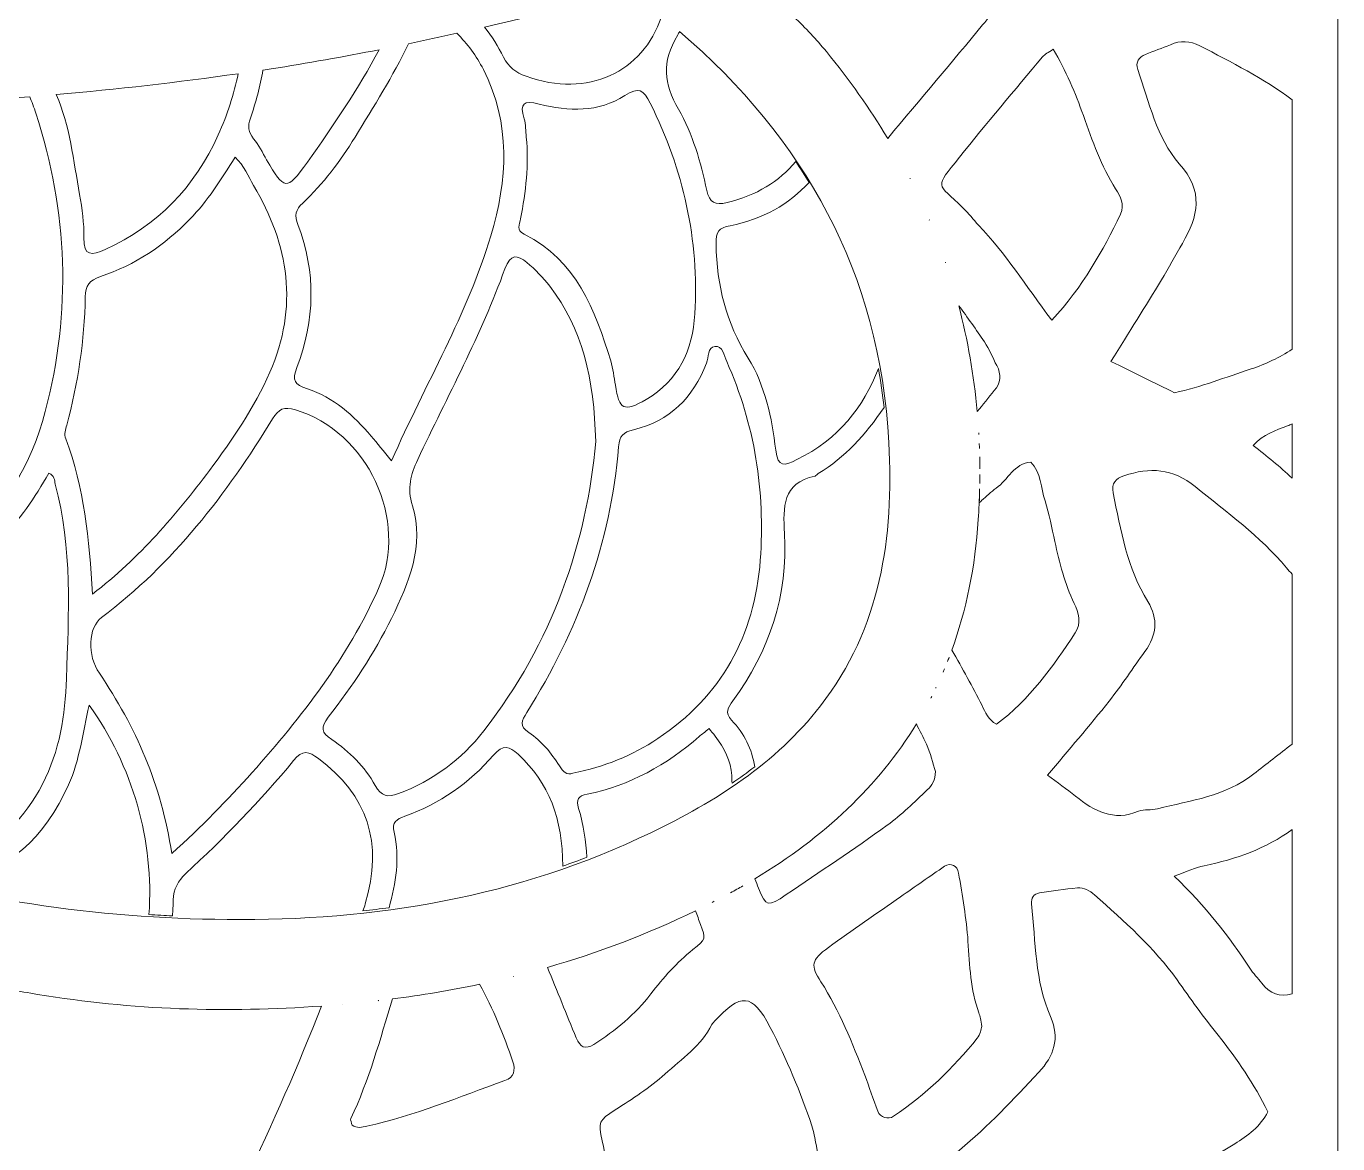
# Model space of a CAD drawing. Extents: x 140 to 2861, y -2860 to -140.
# Drawn here: x 2329 to 2861, y -1924 to -1471 of the extents above; entities that cross this region are included whole.
import ezdxf

# ---------------------------------------------------------------- set-up
doc = ezdxf.new("R2010")
doc.units = 0
doc.header["$MEASUREMENT"] = 0
doc.layers.add('Layer 1', color=7, linetype='Continuous')

# ---------------------------------------------------------------- blocks, each defined once
blk = doc.blocks.new('block 2')
at = {"layer": 'Layer 1', "lineweight": 0}
blk.add_lwpolyline([(2860.58, -1939.91), (2860.58, -1903.8), (2860.58, -1884.19), (2860.58, -1853.67), (2860.58, -1790.54), (2860.58, -1746.74), (2860.58, -1711.45), (2860.58, -1672.7), (2860.58, -1622.44), (2860.58, -1585.71), (2860.58, -1515.99), (2860.58, -1480.9), (2860.58, -1443.73), (2860.58, -1403.19), (2860.58, -1339.92), (2860.58, -1308.36), (2860.58, -1237.73), (2860.58, -1042.33), (2860.58, -1002.55), (2860.58, -927.23)], dxfattribs=at)
for points, knots in [([(2064.79, -1717.44), (2003.62, -1680.94), (1945.87, -1639.22), (1886.43, -1600.1), (1826.38, -1560.57), (1764.06, -1524.87), (1699.32, -1493.6), (1696.75, -1492.37), (1694.82, -1491.14), (1693.56, -1489.87), (1694.79, -1490.83), (1696.4, -1491.79), (1698.44, -1492.75), (1698.74, -1492.91), (1699.01, -1493.06), (1699.32, -1493.18), (1699.28, -1485.57), (1698.97, -1479.77), (1698.24, -1474.77), (1710.96, -1458.86), (1722.33, -1442.04), (1731.67, -1423.82), (1742.31, -1403.08), (1742.47, -1403.23), (1764.94, -1410.15), (1766.48, -1410.61), (1767.98, -1411.11), (1769.52, -1411.57), (1769.21, -1412.49), (1768.9, -1413.41), (1768.59, -1414.33), (1758.68, -1441.19), (1740.97, -1463.05), (1722.33, -1484.22), (1718.18, -1488.91), (1714.11, -1493.71), (1709.35, -1498.13), (1712.42, -1499.67), (1715.53, -1501.17), (1718.61, -1502.7), (1743.08, -1475.66), (1767.02, -1448.84), (1778.66, -1414.37), (1795.99, -1419.75), (1813.32, -1425.17), (1830.68, -1430.55), (1829.88, -1441.46), (1825.5, -1451.26), (1820.19, -1460.63), (1806.17, -1485.38), (1790.15, -1508.77), (1772.4, -1530.98), (1775.28, -1532.56), (1778.12, -1534.17), (1781, -1535.79), (1798.37, -1513.85), (1814.05, -1490.68), (1827.84, -1466.13), (1831.45, -1459.71), (1835.83, -1458.44), (1842.13, -1459.98), (1860.23, -1464.32), (1873.06, -1475.92), (1883.48, -1490.56), (1888.39, -1497.4), (1891.54, -1505.16), (1891.54, -1513.92), (1890.51, -1532.1), (1880.4, -1544.74), (1866.61, -1555.23), (1858.5, -1561.37), (1849.4, -1565.75), (1840.56, -1570.63), (1843.71, -1572.56), (1846.82, -1574.55), (1849.97, -1576.51), (1860.04, -1570.52), (1869.76, -1563.99), (1878.71, -1556.23), (1880.29, -1554.88), (1882.09, -1554.38), (1884.13, -1554.54), (1901.99, -1554.19), (1922.13, -1582.78), (1917.06, -1601.03), (1915.56, -1606.56), (1913.25, -1611.4), (1910.41, -1615.82), (1913.1, -1617.62), (1915.79, -1619.47), (1918.48, -1621.27), (1918.67, -1621), (1918.78, -1620.77), (1918.98, -1620.54), (1924.86, -1612.13), (1928.58, -1602.68), (1927.35, -1592.3), (1926.66, -1586.19), (1929.2, -1586.31), (1933.77, -1586.46), (1944.6, -1586.77), (1955.75, -1587.73), (1966.16, -1584.47), (1983.33, -1579.05), (1991.86, -1566.1), (1993.63, -1547.39), (2007.81, -1556.15), (2016.57, -1567.52), (2021.06, -1581.74), (2034.97, -1625.96), (2013.88, -1655.47), (1978.8, -1662.08), (1982.49, -1664.54), (1986.14, -1667), (1989.83, -1669.45), (1998.55, -1666.42), (2006.85, -1661.62), (2014.76, -1655.16), (2020.3, -1650.7), (2022.52, -1652.13), (2025.75, -1656.51), (2036.12, -1670.68), (2040.24, -1686.25), (2040.89, -1702.54), (2044.27, -1704.65), (2047.69, -1706.69), (2051.07, -1708.76), (2051.07, -1692.74), (2047.61, -1677.02), (2040.35, -1661.73), (2038.39, -1657.62), (2037.32, -1655.47), (2043.43, -1655.09), (2055.68, -1654.39), (2065.59, -1648.36), (2074.35, -1640.22), (2085.42, -1629.88), (2091.95, -1616.89), (2096.6, -1600.41), (2108.59, -1622.31), (2113.47, -1643.87), (2112.7, -1666.42), (2111.82, -1691.55), (2104.98, -1713.87), (2089.38, -1731.58), (2092.18, -1733.2), (2094.99, -1734.81), (2097.79, -1736.42), (2100.25, -1733.43), (2102.75, -1730.24), (2106.09, -1726.05), (2107.74, -1732.62), (2109.2, -1738.23), (2110.55, -1743.57), (2114.39, -1745.72), (2118.19, -1747.84), (2122.07, -1749.91), (2121.69, -1749.14), (2121.38, -1748.18), (2121.15, -1746.95), (2119.04, -1736.65), (2116.04, -1726.47), (2112.89, -1716.44), (2111.97, -1713.56), (2112.89, -1711.57), (2113.78, -1709.38), (2120.11, -1693.93), (2122.46, -1677.83), (2122.27, -1658.85), (2118.54, -1648.17), (2121.38, -1638.76), (2136.33, -1635.99), (2137.33, -1635.8), (2138.25, -1634.88), (2139.17, -1634.26), (2161.07, -1619.81), (2170.91, -1598.64), (2173.29, -1573.25), (2173.52, -1570.98), (2172.1, -1567.48), (2175.52, -1566.95), (2177.79, -1566.6), (2178.79, -1569.71), (2179.9, -1571.52), (2199.11, -1602.6), (2207.91, -1635.95), (2201.95, -1672.64), (2195.96, -1709.76), (2164.42, -1744.49), (2129.64, -1752.06), (2128.61, -1752.29), (2127.72, -1752.45), (2126.88, -1752.48), (2131.07, -1754.75), (2135.21, -1756.94), (2139.4, -1759.13), (2151.66, -1755.56), (2162.49, -1748.99), (2172.48, -1740.8), (2183.78, -1731.51), (2192.35, -1720.02), (2200.99, -1705.8), (2208.49, -1735), (2211.29, -1762.94), (2205.45, -1790.02), (2210.91, -1792.29), (2216.4, -1794.44), (2221.89, -1796.52), (2244.03, -1794.1), (2260.24, -1781.57), (2273.3, -1763.97), (2277.18, -1758.75), (2280.26, -1752.91), (2284.79, -1745.57), (2289.86, -1770.77), (2289.9, -1794.21), (2283.91, -1816.15), (2287.21, -1816.96), (2290.48, -1817.8), (2293.78, -1818.57), (2293.9, -1818.45), (2294.01, -1818.26), (2294.13, -1818.19), (2295.05, -1817.42), (2296.62, -1817.26), (2297.93, -1817.11), (2321.98, -1814), (2336.54, -1799.28), (2346.11, -1778.23), (2350.72, -1768.08), (2351.91, -1757.06), (2354.49, -1745.95), (2372.08, -1770.2), (2380.92, -1801.28), (2378.73, -1830.75), (2381.92, -1830.94), (2385.11, -1831.17), (2388.3, -1831.33), (2388.41, -1829.17), (2388.53, -1827.02), (2388.61, -1824.91), (2388.8, -1820.26), (2390.37, -1817.23), (2393.64, -1814.19), (2409.16, -1799.82), (2423.92, -1784.68), (2437.36, -1768.35), (2441.09, -1763.86), (2443.51, -1764.59), (2447.43, -1767.51), (2467.26, -1782.3), (2473.86, -1801.66), (2466.41, -1826.45), (2466.1, -1827.41), (2465.8, -1828.33), (2465.49, -1829.29), (2469.02, -1828.91), (2472.52, -1828.44), (2476.05, -1827.98), (2478.86, -1818.07), (2480.47, -1807.93), (2478.09, -1797.4), (2477.17, -1793.37), (2479.05, -1792.14), (2482.39, -1790.94), (2496.61, -1785.95), (2508.64, -1777.42), (2518.4, -1766.12), (2522.35, -1761.59), (2524.77, -1762.55), (2528.35, -1765.82), (2541.03, -1777.42), (2546.29, -1792.02), (2546.48, -1811.12), (2549.75, -1810), (2552.97, -1808.81), (2556.2, -1807.54), (2555.89, -1801.13), (2554.9, -1794.52), (2552.9, -1787.72), (2551.9, -1784.18), (2552.63, -1782.68), (2556.32, -1781.95), (2573.68, -1778.5), (2588.55, -1770.12), (2601.81, -1758.59), (2602.85, -1757.71), (2603.92, -1756.83), (2605.77, -1755.33), (2606.61, -1756.44), (2607.42, -1757.44), (2608.23, -1758.52), (2611.8, -1763.24), (2614.68, -1768.47), (2614.95, -1774.42), (2614.99, -1775.46), (2615.03, -1776.5), (2615.06, -1777.54), (2618.22, -1775.38), (2621.29, -1773.16), (2624.25, -1770.85), (2623.13, -1763.86), (2620.1, -1757.4), (2614.91, -1751.98), (2611.91, -1748.83), (2613.53, -1746.8), (2615.45, -1744.15), (2630.2, -1723.94), (2637.77, -1701.34), (2636.35, -1676.29), (2635.74, -1665.54), (2635.43, -1655.97), (2648.72, -1653.05), (2649.22, -1652.93), (2649.57, -1652.32), (2650.03, -1652.05), (2660.9, -1645.52), (2669.09, -1636.37), (2676.69, -1625.31), (2676.12, -1619.93), (2675.31, -1614.67), (2674.39, -1609.44), (2668.39, -1625.08), (2658.29, -1638.03), (2641.38, -1646.4), (2636.39, -1648.86), (2633.66, -1649.82), (2632.78, -1642.52), (2631.24, -1629.5), (2628.47, -1616.28), (2621.6, -1605.25), (2612.61, -1590.84), (2608.88, -1575.78), (2608.57, -1559.15), (2608.49, -1553.88), (2609.69, -1552.5), (2614.33, -1551.62), (2627.63, -1549), (2638.12, -1542.89), (2646.3, -1534.09), (2644.57, -1531.21), (2642.81, -1528.37), (2640.92, -1525.6), (2634.08, -1533.6), (2625.02, -1539.36), (2613.03, -1542.24), (2608.26, -1543.39), (2605.92, -1542.36), (2604.84, -1537.28), (2602.42, -1525.83), (2599.12, -1514.46), (2593.36, -1504.36), (2587.44, -1493.94), (2586.36, -1485.49), (2593.05, -1474.31), (2593.32, -1473.85), (2593.55, -1473.39), (2593.82, -1472.93), (2644.38, -1516.23), (2674.96, -1570.56), (2678.61, -1639.52), (2680.65, -1677.95), (2675.43, -1714.6), (2650.87, -1746.22), (2632.7, -1769.66), (2608.34, -1784.95), (2582.14, -1797.59), (2527.89, -1823.76), (2470.21, -1833.48), (2410.43, -1832.75), (2357.06, -1832.32), (2304.92, -1824.56), (2253.98, -1808.31), (2186.62, -1786.87), (2125.11, -1753.44), (2064.79, -1717.44)], [0, 0, 0, 0, 1, 1, 1, 2, 2, 2, 3, 3, 3, 4, 4, 4, 5, 5, 5, 6, 6, 6, 7, 7, 7, 8, 8, 8, 9, 9, 9, 10, 10, 10, 11, 11, 11, 12, 12, 12, 13, 13, 13, 14, 14, 14, 15, 15, 15, 16, 16, 16, 17, 17, 17, 18, 18, 18, 19, 19, 19, 20, 20, 20, 21, 21, 21, 22, 22, 22, 23, 23, 23, 24, 24, 24, 25, 25, 25, 26, 26, 26, 27, 27, 27, 28, 28, 28, 29, 29, 29, 30, 30, 30, 31, 31, 31, 32, 32, 32, 33, 33, 33, 34, 34, 34, 35, 35, 35, 36, 36, 36, 37, 37, 37, 38, 38, 38, 39, 39, 39, 40, 40, 40, 41, 41, 41, 42, 42, 42, 43, 43, 43, 44, 44, 44, 45, 45, 45, 46, 46, 46, 47, 47, 47, 48, 48, 48, 49, 49, 49, 50, 50, 50, 51, 51, 51, 52, 52, 52, 53, 53, 53, 54, 54, 54, 55, 55, 55, 56, 56, 56, 57, 57, 57, 58, 58, 58, 59, 59, 59, 60, 60, 60, 61, 61, 61, 62, 62, 62, 63, 63, 63, 64, 64, 64, 65, 65, 65, 66, 66, 66, 67, 67, 67, 68, 68, 68, 69, 69, 69, 70, 70, 70, 71, 71, 71, 72, 72, 72, 73, 73, 73, 74, 74, 74, 75, 75, 75, 76, 76, 76, 77, 77, 77, 78, 78, 78, 79, 79, 79, 80, 80, 80, 81, 81, 81, 82, 82, 82, 83, 83, 83, 84, 84, 84, 85, 85, 85, 86, 86, 86, 87, 87, 87, 88, 88, 88, 89, 89, 89, 90, 90, 90, 91, 91, 91, 92, 92, 92, 93, 93, 93, 94, 94, 94, 95, 95, 95, 96, 96, 96, 97, 97, 97, 98, 98, 98, 99, 99, 99, 100, 100, 100, 101, 101, 101, 102, 102, 102, 103, 103, 103, 104, 104, 104, 105, 105, 105, 106, 106, 106, 107, 107, 107, 108, 108, 108, 109, 109, 109, 110, 110, 110, 111, 111, 111, 112, 112, 112, 113, 113, 113, 114, 114, 114, 115, 115, 115, 116, 116, 116, 117, 117, 117, 118, 118, 118, 119, 119, 119, 120, 120, 120, 121, 121, 121, 122, 122, 122, 123, 123, 123, 124, 124, 124, 125, 125, 125, 125]), ([(2718.74, -1434.29), (2719.76, -1435.46), (2720.82, -1436.6), (2721.77, -1437.83), (2729.66, -1448.05), (2729.77, -1449.89), (2722.79, -1461.29), (2720.9, -1464.38), (2718.95, -1467.48), (2716.64, -1470.25), (2704.25, -1485.16), (2691.75, -1500), (2678.15, -1516.2), (2678.15, -1516.2), (2678.15, -1516.21), (2678.15, -1516.21), (2670.89, -1504.14), (2662.61, -1492.41), (2653.29, -1481.03), (2649.27, -1476.1), (2644.83, -1471.48), (2640.25, -1466.99), (2640.42, -1465.73), (2641.27, -1464.36), (2642.86, -1462.14), (2648.6, -1454.11), (2653.9, -1445.9), (2658.17, -1436.95), (2660.37, -1432.32), (2662.86, -1427.84), (2664.47, -1423.04), (2664.47, -1423.04), (2664.46, -1423.04), (2664.46, -1423.04), (2674.45, -1418.47), (2684.31, -1413.61), (2693.98, -1408.34), (2693.65, -1408.52), (2693.31, -1408.69), (2692.97, -1408.88), (2702.07, -1416.84), (2710.8, -1425.15), (2718.74, -1434.29)], [0, 0, 0, 0, 1, 1, 1, 2, 2, 2, 3, 3, 3, 4, 4, 4, 5, 5, 5, 6, 6, 6, 7, 7, 7, 8, 8, 8, 9, 9, 9, 10, 10, 10, 11, 11, 11, 12, 12, 12, 13, 13, 13, 14, 14, 14, 14]), ([(2522.43, -1483.3), (2520.28, -1478.96), (2517.7, -1474.85), (2514.78, -1471.12), (2529.96, -1467.66), (2545.14, -1464.01), (2560.27, -1460.29), (2568.11, -1458.37), (2575.53, -1458.25), (2582.29, -1463.48), (2583.75, -1464.59), (2585.1, -1465.74), (2586.48, -1466.9), (2578.83, -1489.41), (2556.82, -1500.01), (2531.57, -1491.06), (2527.42, -1489.56), (2524.47, -1487.37), (2522.43, -1483.3)], [0, 0, 0, 0, 1, 1, 1, 2, 2, 2, 3, 3, 3, 4, 4, 4, 5, 5, 5, 6, 6, 6, 6]), ([(2438.67, -1609.06), (2445.97, -1589.88), (2446.55, -1570.48), (2439.09, -1551.15), (2437.67, -1547.47), (2438.13, -1545.12), (2441.05, -1542.43), (2449.43, -1534.59), (2456.23, -1525.45), (2462.26, -1515.69), (2469.87, -1503.32), (2477.63, -1490.99), (2483.89, -1477.85), (2490.42, -1476.5), (2496.99, -1475.08), (2503.53, -1473.62), (2507.83, -1477.92), (2511.44, -1482.72), (2514.28, -1488.26), (2525.46, -1510.31), (2524.12, -1533.02), (2517.28, -1555.73), (2507.83, -1587.35), (2490.81, -1615.7), (2477.09, -1646.82), (2473.75, -1642.83), (2471.33, -1639.79), (2468.79, -1636.87), (2461.61, -1628.54), (2453.62, -1621.08), (2442.97, -1617.7), (2437.59, -1616.01), (2436.71, -1614.2), (2438.67, -1609.06)], [0, 0, 0, 0, 1, 1, 1, 2, 2, 2, 3, 3, 3, 4, 4, 4, 5, 5, 5, 6, 6, 6, 7, 7, 7, 8, 8, 8, 9, 9, 9, 10, 10, 10, 11, 11, 11, 11]), ([(2842.08, -1601.67), (2836.99, -1604.96), (2831.49, -1607.67), (2825.42, -1609.67), (2815.14, -1613.05), (2805.04, -1616.93), (2794.45, -1619.31), (2786.14, -1615.22), (2777.83, -1611.13), (2768.65, -1606.61), (2776.08, -1594.65), (2782.66, -1584.15), (2789.11, -1573.58), (2792.07, -1568.72), (2794.7, -1563.66), (2797.6, -1558.77), (2804.16, -1547.72), (2806.3, -1537.75), (2796.35, -1526.46), (2787.05, -1515.91), (2784.21, -1501.49), (2779.53, -1488.34), (2778.47, -1485.37), (2779.97, -1483.33), (2782.64, -1482.2), (2785.96, -1480.79), (2789.43, -1479.7), (2792.74, -1478.25), (2796.84, -1476.46), (2800.74, -1476.63), (2804.67, -1478.68), (2817.51, -1485.4), (2830.44, -1491.86), (2842.08, -1500.53), (2842.08, -1500.53), (2842.08, -1601.67), (2842.08, -1601.67)], [0, 0, 0, 0, 1, 1, 1, 2, 2, 2, 3, 3, 3, 4, 4, 4, 5, 5, 5, 6, 6, 6, 7, 7, 7, 8, 8, 8, 9, 9, 9, 10, 10, 10, 11, 11, 11, 12, 12, 12, 12]), ([(2419.84, -1508.04), (2422.11, -1501.51), (2423.76, -1495.02), (2424.95, -1488.53), (2426.07, -1488.37), (2427.18, -1488.22), (2428.3, -1488.03), (2442.97, -1485.76), (2457.54, -1483.11), (2472.06, -1480.27), (2463.61, -1496.06), (2453.46, -1511.08), (2442.93, -1525.91), (2434.48, -1537.78), (2433.56, -1537.13), (2426.41, -1524.87), (2424.72, -1521.99), (2423.26, -1518.88), (2421.15, -1516.34), (2418.92, -1513.65), (2418.69, -1511.27), (2419.84, -1508.04)], [0, 0, 0, 0, 1, 1, 1, 2, 2, 2, 3, 3, 3, 4, 4, 4, 5, 5, 5, 6, 6, 6, 7, 7, 7, 7]), ([(2744.66, -1589.88), (2734.03, -1575.86), (2725.8, -1562.6), (2715, -1551.38), (2712.85, -1549.14), (2711.02, -1546.6), (2708.8, -1544.45), (2697.76, -1533.83), (2697.07, -1536.72), (2707.26, -1523.87), (2718.2, -1510.08), (2729.64, -1496.68), (2740.92, -1483.16), (2741.81, -1482.09), (2743.23, -1481.47), (2745.25, -1480.05), (2750.41, -1488.86), (2754.26, -1497.86), (2757.46, -1506.99), (2761.08, -1517.27), (2764.69, -1527.44), (2770.55, -1536.72), (2772.45, -1539.72), (2774.36, -1543.06), (2772.5, -1546.92), (2765.32, -1561.82), (2757.38, -1576.21), (2744.66, -1589.88)], [0, 0, 0, 0, 1, 1, 1, 2, 2, 2, 3, 3, 3, 4, 4, 4, 5, 5, 5, 6, 6, 6, 7, 7, 7, 8, 8, 8, 9, 9, 9, 9]), ([(2414.89, -1489.99), (2413.2, -1498.21), (2410.58, -1506.47), (2406.82, -1514.81), (2397.37, -1535.79), (2382.23, -1551.62), (2360.98, -1561.26), (2355.56, -1563.68), (2352.26, -1564.18), (2352.37, -1556.42), (2352.45, -1550.62), (2351.68, -1544.74), (2350.65, -1539.01), (2348.15, -1525.37), (2346.69, -1510.96), (2341.19, -1498.44), (2365.75, -1496.33), (2390.34, -1493.52), (2414.89, -1489.99)], [0, 0, 0, 0, 1, 1, 1, 2, 2, 2, 3, 3, 3, 4, 4, 4, 5, 5, 5, 6, 6, 6, 6]), ([(2600, -1587.35), (2599.12, -1601.83), (2593.47, -1614.36), (2580.25, -1622.04), (2571.26, -1627.27), (2569.3, -1626.19), (2567.77, -1616.24), (2567.27, -1612.94), (2566.84, -1609.59), (2565.88, -1606.4), (2559.55, -1585.7), (2552.01, -1565.68), (2530.88, -1555.07), (2527.39, -1553.34), (2528.96, -1551.12), (2529.38, -1548.81), (2531.5, -1537.86), (2532.8, -1526.87), (2531.65, -1515.69), (2531.38, -1513.19), (2531.54, -1510.58), (2530.81, -1508.24), (2528.92, -1501.9), (2530.54, -1500.74), (2536.95, -1502.32), (2548.79, -1505.24), (2560.89, -1505.85), (2571.65, -1498.82), (2577.18, -1495.21), (2579.22, -1496.52), (2581.95, -1501.97), (2595.28, -1528.95), (2601.81, -1557.34), (2600, -1587.35)], [0, 0, 0, 0, 1, 1, 1, 2, 2, 2, 3, 3, 3, 4, 4, 4, 5, 5, 5, 6, 6, 6, 7, 7, 7, 8, 8, 8, 9, 9, 9, 10, 10, 10, 11, 11, 11, 11]), ([(2266.08, -1585.66), (2263.54, -1583.43), (2263.85, -1580.93), (2264.08, -1578.09), (2265.43, -1562.6), (2269.84, -1550.23), (2284.21, -1540.28), (2298.24, -1530.56), (2307.46, -1516.77), (2313.34, -1500.51), (2319.02, -1500.17), (2324.71, -1499.82), (2330.4, -1499.36), (2331.28, -1501.4), (2332.09, -1503.59), (2332.89, -1506.05), (2345.8, -1545.97), (2347.46, -1586.35), (2336.7, -1626.96), (2331.09, -1648.21), (2320.68, -1666.61), (2302.2, -1679.6), (2297.78, -1682.71), (2295.55, -1682.98), (2295.7, -1676.33), (2295.97, -1666.61), (2295.59, -1656.85), (2294.28, -1647.17), (2291.09, -1623.77), (2284.56, -1601.95), (2266.08, -1585.66)], [0, 0, 0, 0, 1, 1, 1, 2, 2, 2, 3, 3, 3, 4, 4, 4, 5, 5, 5, 6, 6, 6, 7, 7, 7, 8, 8, 8, 9, 9, 9, 10, 10, 10, 10]), ([(2345.04, -1638.03), (2344.27, -1635.91), (2344.92, -1634.26), (2345.42, -1632.42), (2349.99, -1615.4), (2352.61, -1598.11), (2352.91, -1580.47), (2352.95, -1575.86), (2354.56, -1573.71), (2359.06, -1572.21), (2373.08, -1567.6), (2384.96, -1559.53), (2395.29, -1549), (2402.48, -1541.63), (2407.93, -1532.98), (2413.62, -1523.87), (2417.46, -1527.22), (2418.92, -1531.56), (2421.15, -1535.29), (2435.44, -1559.45), (2439.4, -1584.5), (2427.72, -1611.02), (2421.38, -1625.42), (2412.62, -1638.26), (2403.28, -1650.74), (2389.76, -1668.8), (2375.2, -1685.86), (2355.87, -1700.92), (2354.6, -1678.41), (2352.41, -1657.74), (2345.04, -1638.03)], [0, 0, 0, 0, 1, 1, 1, 2, 2, 2, 3, 3, 3, 4, 4, 4, 5, 5, 5, 6, 6, 6, 7, 7, 7, 8, 8, 8, 9, 9, 9, 10, 10, 10, 10]), ([(2687.18, -1532.45), (2687.2, -1532.5), (2687.23, -1532.55), (2687.26, -1532.61), (2687.23, -1532.55), (2687.2, -1532.5), (2687.18, -1532.45)], [0, 0, 0, 0, 1, 1, 1, 2, 2, 2, 2]), ([(2695.01, -1549.19), (2695.04, -1549.26), (2695.07, -1549.32), (2695.1, -1549.39), (2695.07, -1549.32), (2695.04, -1549.26), (2695.01, -1549.19)], [0, 0, 0, 0, 1, 1, 1, 2, 2, 2, 2]), ([(2451.43, -1750.72), (2461.26, -1738.23), (2470.02, -1724.97), (2477.05, -1710.72), (2484.12, -1696.35), (2490.39, -1681.29), (2485.54, -1665.11), (2483.35, -1657.77), (2484.74, -1652.55), (2487.66, -1646.36), (2499.76, -1620.74), (2513.36, -1595.76), (2523.01, -1569.02), (2525.23, -1562.91), (2528.12, -1563.3), (2531.92, -1566.52), (2535.3, -1569.4), (2538.49, -1572.59), (2541.18, -1576.09), (2554.43, -1593.34), (2559.16, -1613.4), (2559.81, -1639.1), (2556.39, -1679.67), (2542.22, -1720.63), (2514.48, -1756.36), (2505.45, -1767.97), (2493.77, -1776.46), (2479.86, -1781.76), (2475.44, -1783.41), (2472.9, -1782.8), (2470.48, -1778.46), (2466.18, -1770.85), (2460.07, -1764.66), (2452.81, -1759.82), (2448.58, -1757.02), (2448.2, -1754.87), (2451.43, -1750.72)], [0, 0, 0, 0, 1, 1, 1, 2, 2, 2, 3, 3, 3, 4, 4, 4, 5, 5, 5, 6, 6, 6, 7, 7, 7, 8, 8, 8, 9, 9, 9, 10, 10, 10, 11, 11, 11, 12, 12, 12, 12]), ([(2701.61, -1566.38), (2701.63, -1566.43), (2701.64, -1566.48), (2701.66, -1566.53), (2701.64, -1566.48), (2701.63, -1566.43), (2701.61, -1566.38)], [0, 0, 0, 0, 1, 1, 1, 2, 2, 2, 2]), ([(2714.43, -1626.94), (2713.12, -1612.26), (2710.62, -1597.95), (2706.95, -1584.01), (2710.56, -1588.8), (2714.01, -1593.7), (2717.35, -1598.7), (2719.35, -1601.7), (2720.71, -1605.11), (2722.4, -1608.32), (2724.3, -1611.93), (2723.95, -1615.32), (2721.35, -1618.42), (2719, -1621.21), (2716.76, -1624.12), (2714.43, -1626.94)], [0, 0, 0, 0, 1, 1, 1, 2, 2, 2, 3, 3, 3, 4, 4, 4, 5, 5, 5, 5]), ([(2531.88, -1748.91), (2552.55, -1715.87), (2565.88, -1680.21), (2569.11, -1641.18), (2569.46, -1636.76), (2570.88, -1635.34), (2575.18, -1634.3), (2589.82, -1630.8), (2599.35, -1621.24), (2604.69, -1607.37), (2605.65, -1604.91), (2605.04, -1600.83), (2608.15, -1600.53), (2611.22, -1600.22), (2611.88, -1604.21), (2612.91, -1606.6), (2624.32, -1632.26), (2628.55, -1659.23), (2626.51, -1687.13), (2624.29, -1717.83), (2610.8, -1742.26), (2584.94, -1759.48), (2574.61, -1766.35), (2563.35, -1770.93), (2550.55, -1773.46), (2548.17, -1774.5), (2546.6, -1772.85), (2545.1, -1770.47), (2541.79, -1765.24), (2537.84, -1760.44), (2532.73, -1757.02), (2528.65, -1754.33), (2529.85, -1752.14), (2531.88, -1748.91)], [0, 0, 0, 0, 1, 1, 1, 2, 2, 2, 3, 3, 3, 4, 4, 4, 5, 5, 5, 6, 6, 6, 7, 7, 7, 8, 8, 8, 9, 9, 9, 10, 10, 10, 11, 11, 11, 11]), ([(2359.56, -1710.37), (2388.53, -1688.59), (2410.12, -1660.46), (2428.83, -1629.88), (2431.33, -1625.81), (2433.41, -1624.85), (2438.09, -1626.23), (2467.37, -1634.95), (2484.2, -1670.88), (2471.83, -1698.58), (2459.26, -1726.63), (2440.78, -1750.6), (2420.5, -1773.27), (2410.51, -1784.41), (2400.09, -1795.09), (2387.95, -1806.08), (2383.8, -1778.11), (2373.35, -1754.67), (2358.64, -1732.97), (2353.68, -1725.67), (2354.07, -1714.52), (2359.56, -1710.37)], [0, 0, 0, 0, 1, 1, 1, 2, 2, 2, 3, 3, 3, 4, 4, 4, 5, 5, 5, 6, 6, 6, 7, 7, 7, 7]), ([(2842.08, -1653.92), (2837.07, -1649.28), (2831.86, -1644.85), (2826.35, -1640.69), (2830.37, -1636.01), (2835.46, -1634.58), (2840.21, -1632.69), (2840.84, -1632.44), (2841.46, -1632.18), (2842.08, -1631.93), (2842.08, -1631.93), (2842.08, -1653.92), (2842.08, -1653.92)], [0, 0, 0, 0, 1, 1, 1, 2, 2, 2, 3, 3, 3, 4, 4, 4, 4]), ([(2715.1, -1636.2), (2715.08, -1635.96), (2715.07, -1635.72), (2715.05, -1635.48), (2715.07, -1635.72), (2715.08, -1635.96), (2715.1, -1636.2)], [0, 0, 0, 0, 1, 1, 1, 2, 2, 2, 2]), ([(2715.34, -1641.85), (2715.32, -1641.21), (2715.3, -1640.57), (2715.27, -1639.92), (2715.3, -1640.57), (2715.32, -1641.21), (2715.34, -1641.85)], [0, 0, 0, 0, 1, 1, 1, 2, 2, 2, 2]), ([(2722.29, -1753.63), (2718.78, -1751.78), (2717.8, -1748.78), (2716.39, -1746.03), (2712.5, -1738.44), (2708.48, -1730.93), (2704.12, -1723.64), (2709.98, -1707.48), (2713.62, -1689.86), (2714.88, -1670.68), (2715.16, -1666.52), (2715.34, -1662.38), (2715.43, -1658.27), (2715.39, -1660.14), (2715.33, -1662.01), (2715.25, -1663.89), (2715.57, -1663.6), (2715.9, -1663.3), (2716.22, -1663), (2718.11, -1661.25), (2720.01, -1659.46), (2722.11, -1657.98), (2726.94, -1654.61), (2729.29, -1647.93), (2736.22, -1647.37), (2740.35, -1651.78), (2740.19, -1657.81), (2741.94, -1663.08), (2743.71, -1668.44), (2744.62, -1674.09), (2745.89, -1679.61), (2747.85, -1688.17), (2749.82, -1696.69), (2753.76, -1704.67), (2755.59, -1708.37), (2756.75, -1712.71), (2754.2, -1716.56), (2745.09, -1730.3), (2735.57, -1743.73), (2722.29, -1753.63)], [0, 0, 0, 0, 1, 1, 1, 2, 2, 2, 3, 3, 3, 4, 4, 4, 5, 5, 5, 6, 6, 6, 7, 7, 7, 8, 8, 8, 9, 9, 9, 10, 10, 10, 11, 11, 11, 12, 12, 12, 13, 13, 13, 13]), ([(2715.51, -1650.1), (2715.51, -1648.47), (2715.48, -1646.83), (2715.45, -1645.21), (2715.48, -1646.83), (2715.5, -1648.47), (2715.51, -1650.1)], [0, 0, 0, 0, 1, 1, 1, 2, 2, 2, 2]), ([(2295.36, -1751.22), (2291.17, -1735.23), (2291.21, -1719.79), (2294.24, -1703.73), (2295.55, -1696.85), (2297.01, -1692.09), (2304.12, -1689.51), (2309.61, -1687.51), (2313.88, -1683.17), (2318.1, -1679.1), (2326.32, -1671.15), (2332.47, -1661.62), (2338.16, -1651.9), (2340.58, -1652.86), (2340.35, -1654.7), (2340.77, -1656.28), (2347.76, -1682.25), (2346.19, -1708.76), (2345.31, -1735.16), (2344.81, -1749.87), (2342.58, -1764.55), (2335.55, -1777.92), (2328.48, -1791.48), (2318.76, -1802.16), (2303.5, -1806.51), (2298.89, -1807.81), (2295.59, -1808.12), (2296.78, -1800.97), (2299.54, -1784.37), (2299.62, -1767.47), (2295.36, -1751.22)], [0, 0, 0, 0, 1, 1, 1, 2, 2, 2, 3, 3, 3, 4, 4, 4, 5, 5, 5, 6, 6, 6, 7, 7, 7, 8, 8, 8, 9, 9, 9, 10, 10, 10, 10]), ([(2715.51, -1652.48), (2715.5, -1653.7), (2715.49, -1654.92), (2715.47, -1656.14), (2715.49, -1654.92), (2715.5, -1653.7), (2715.51, -1652.48)], [0, 0, 0, 0, 1, 1, 1, 2, 2, 2, 2]), ([(2842.08, -1761.69), (2836.89, -1765.72), (2831.67, -1769.72), (2826.53, -1773.79), (2815.12, -1782.84), (2800.96, -1784.48), (2787.5, -1787.92), (2785.02, -1788.55), (2782.14, -1787.97), (2779.84, -1788.92), (2769.73, -1793.07), (2761.85, -1788.9), (2754.28, -1782.78), (2750.72, -1779.89), (2746.95, -1777.27), (2742.97, -1774.3), (2751.48, -1764.08), (2759.91, -1754.32), (2767.93, -1744.23), (2773.07, -1737.76), (2777.58, -1730.8), (2782.43, -1724.1), (2787.13, -1717.6), (2787.98, -1711.06), (2783.58, -1703.91), (2775.26, -1690.42), (2772.59, -1675.06), (2769.55, -1659.84), (2768.78, -1655.95), (2770.59, -1654.11), (2773.92, -1652.97), (2784.32, -1649.39), (2793.74, -1649.88), (2802.83, -1657.33), (2815.61, -1667.81), (2828.98, -1677.33), (2839.81, -1690.24), (2840.55, -1691.12), (2841.31, -1691.98), (2842.08, -1692.83), (2842.08, -1692.83), (2842.08, -1761.69), (2842.08, -1761.69)], [0, 0, 0, 0, 1, 1, 1, 2, 2, 2, 3, 3, 3, 4, 4, 4, 5, 5, 5, 6, 6, 6, 7, 7, 7, 8, 8, 8, 9, 9, 9, 10, 10, 10, 11, 11, 11, 12, 12, 12, 13, 13, 13, 14, 14, 14, 14]), ([(2702.36, -1728.26), (2702.59, -1727.67), (2702.82, -1727.08), (2703.05, -1726.49), (2702.82, -1727.08), (2702.59, -1727.67), (2702.36, -1728.26)], [0, 0, 0, 0, 1, 1, 1, 2, 2, 2, 2]), ([(2700.62, -1732.47), (2700.81, -1732.03), (2701.01, -1731.58), (2701.2, -1731.13), (2701.01, -1731.58), (2700.81, -1732.03), (2700.62, -1732.47)], [0, 0, 0, 0, 1, 1, 1, 2, 2, 2, 2]), ([(2695.61, -1743.12), (2695.74, -1742.87), (2695.86, -1742.63), (2695.99, -1742.38), (2695.86, -1742.63), (2695.74, -1742.87), (2695.61, -1743.12)], [0, 0, 0, 0, 1, 1, 1, 2, 2, 2, 2]), ([(2697.63, -1739.08), (2697.68, -1738.96), (2697.73, -1738.85), (2697.79, -1738.74), (2697.73, -1738.85), (2697.68, -1738.96), (2697.63, -1739.08)], [0, 0, 0, 0, 1, 1, 1, 2, 2, 2, 2]), ([(2689.77, -1753.5), (2691.16, -1756.2), (2692.52, -1758.92), (2693.83, -1761.67), (2695.58, -1765.36), (2696.42, -1769.49), (2697.48, -1772.79), (2697.42, -1776.23), (2696.14, -1778.51), (2694.21, -1780.27), (2688.88, -1785.16), (2683.77, -1790.39), (2677.92, -1794.6), (2664.51, -1804.25), (2650.76, -1813.46), (2637.05, -1822.7), (2629.63, -1827.7), (2628.81, -1827.66), (2625.8, -1820.1), (2625.29, -1818.83), (2624.81, -1817.55), (2624.31, -1816.28), (2652.36, -1799.42), (2674.4, -1778.64), (2689.77, -1753.5)], [0, 0, 0, 0, 1, 1, 1, 2, 2, 2, 3, 3, 3, 4, 4, 4, 5, 5, 5, 6, 6, 6, 7, 7, 7, 8, 8, 8, 8]), ([(2842.08, -1862.83), (2837.07, -1864.25), (2833.06, -1862.94), (2829.77, -1858.54), (2828.23, -1856.47), (2826.31, -1854.67), (2824.92, -1852.52), (2816.53, -1839.53), (2806.99, -1827.47), (2794.29, -1815.16), (2799.66, -1813.27), (2802.93, -1811.67), (2806.38, -1810.98), (2819.35, -1808.39), (2831.48, -1803.98), (2842.08, -1796.31), (2842.08, -1796.31), (2842.08, -1862.83), (2842.08, -1862.83)], [0, 0, 0, 0, 1, 1, 1, 2, 2, 2, 3, 3, 3, 4, 4, 4, 5, 5, 5, 6, 6, 6, 6]), ([(2680.54, -1912.48), (2678.23, -1914.02), (2675.14, -1913.02), (2674.13, -1910.43), (2672.26, -1905.62), (2670.7, -1900.68), (2668.84, -1895.85), (2663.84, -1882.81), (2658.63, -1869.83), (2651.09, -1858), (2646.9, -1851.42), (2646.99, -1849.26), (2654.16, -1844.05), (2663.78, -1837.06), (2673.63, -1830.38), (2683.38, -1823.57), (2689.32, -1819.43), (2695.23, -1815.24), (2701.24, -1811.2), (2703.63, -1809.59), (2706.45, -1810.9), (2706.92, -1813.94), (2708.33, -1823.13), (2710.13, -1832.33), (2710.69, -1841.58), (2711.3, -1851.43), (2711.77, -1861.19), (2715.12, -1870.58), (2715.63, -1872.03), (2715.82, -1873.6), (2716.37, -1876.06), (2715.94, -1877.2), (2715.67, -1879.41), (2714.47, -1880.88), (2704.64, -1892.98), (2693.56, -1903.79), (2680.54, -1912.48)], [0, 0, 0, 0, 1, 1, 1, 2, 2, 2, 3, 3, 3, 4, 4, 4, 5, 5, 5, 6, 6, 6, 7, 7, 7, 8, 8, 8, 9, 9, 9, 10, 10, 10, 11, 11, 11, 12, 12, 12, 12]), ([(2614.48, -1821.91), (2614.49, -1821.91), (2614.49, -1821.91), (2614.49, -1821.91), (2616.18, -1820.99), (2617.84, -1820.06), (2619.49, -1819.11), (2617.85, -1820.06), (2616.18, -1820.99), (2614.49, -1821.91), (2614.49, -1821.91), (2614.49, -1821.91), (2614.48, -1821.91)], [0, 0, 0, 0, 1, 1, 1, 2, 2, 2, 3, 3, 3, 4, 4, 4, 4]), ([(2818.79, -1923.67), (2808.17, -1930.11), (2797.4, -1936.33), (2787.04, -1943.16), (2772.2, -1952.94), (2755.62, -1955.27), (2738.41, -1956.89), (2722.87, -1958.35), (2709.85, -1955.65), (2700.25, -1942.45), (2699.1, -1940.87), (2697.27, -1939.79), (2696.07, -1938.76), (2695.78, -1934.17), (2699.65, -1933.56), (2701.53, -1931.4), (2703.21, -1929.46), (2705.29, -1927.84), (2707.28, -1926.19), (2718.84, -1916.57), (2729.16, -1905.7), (2739.37, -1894.69), (2745.57, -1887.99), (2748.06, -1881.06), (2744.14, -1872.13), (2737.77, -1857.62), (2738.19, -1841.84), (2736.46, -1826.48), (2736.19, -1824.12), (2737.39, -1822.36), (2739.65, -1821.99), (2744.74, -1821.14), (2749.88, -1820.47), (2755.02, -1819.99), (2757.71, -1819.74), (2760.04, -1821.06), (2762.03, -1822.83), (2774.02, -1833.49), (2786.1, -1844.1), (2795.47, -1857.26), (2800.86, -1864.84), (2806.22, -1872.4), (2812.08, -1879.67), (2819.84, -1889.3), (2826.72, -1899.65), (2832.27, -1910.66), (2829.06, -1916.77), (2824.14, -1920.42), (2818.79, -1923.67)], [0, 0, 0, 0, 1, 1, 1, 2, 2, 2, 3, 3, 3, 4, 4, 4, 5, 5, 5, 6, 6, 6, 7, 7, 7, 8, 8, 8, 9, 9, 9, 10, 10, 10, 11, 11, 11, 12, 12, 12, 13, 13, 13, 14, 14, 14, 15, 15, 15, 16, 16, 16, 16]), ([(2607.07, -1825.83), (2607.34, -1825.68), (2607.62, -1825.54), (2607.89, -1825.4), (2607.62, -1825.54), (2607.34, -1825.68), (2607.07, -1825.83)], [0, 0, 0, 0, 1, 1, 1, 2, 2, 2, 2]), ([(2602.31, -1834.81), (2604.45, -1840.52), (2604.61, -1840.64), (2599.19, -1844.97), (2592.67, -1850.18), (2587.23, -1856.34), (2582.17, -1862.94), (2575.81, -1871.24), (2567.8, -1877.79), (2559.03, -1883.37), (2555.64, -1885.53), (2553.47, -1884.59), (2551.89, -1880.73), (2548, -1871.21), (2544.15, -1861.67), (2540.24, -1852.16), (2540.24, -1852.16), (2540.23, -1852.16), (2540.23, -1852.16), (2560.75, -1846.27), (2580.8, -1838.7), (2600.28, -1829.22), (2600.28, -1829.22), (2600.28, -1829.22), (2600.27, -1829.22), (2600.94, -1831.09), (2601.62, -1832.95), (2602.31, -1834.81)], [0, 0, 0, 0, 1, 1, 1, 2, 2, 2, 3, 3, 3, 4, 4, 4, 5, 5, 5, 6, 6, 6, 7, 7, 7, 8, 8, 8, 9, 9, 9, 9]), ([(1724.87, -2491.54), (1425.79, -2559.76), (1106.27, -2485.55), (866.97, -2295.22), (723.83, -2181.37), (620.75, -2032.29), (559.32, -1868.3), (556.99, -1868.16), (554.66, -1868), (552.33, -1867.83), (590.63, -1870.62), (629.05, -1869.47), (667.27, -1863.1), (676.61, -1861.55), (685.91, -1859.87), (695.18, -1858.03), (695.18, -1858.03), (695.17, -1858.03), (695.17, -1858.03), (703.39, -1877.35), (712.24, -1896.33), (721.74, -1914.89), (723.29, -1917.93), (724.87, -1920.95), (726.45, -1923.96), (726.47, -1923.93), (726.49, -1923.9), (726.52, -1923.87), (726.18, -1924.31), (725.85, -1924.75), (725.52, -1925.19), (715.76, -1938.14), (714.42, -1952.2), (721.06, -1966.88), (733.05, -1993.47), (747.15, -2019.02), (761.6, -2044.3), (782.08, -2080.15), (804.74, -2114.69), (827.76, -2148.96), (835.02, -2159.72), (842.28, -2170.44), (849.54, -2181.16), (849.16, -2169.67), (846.86, -2159.03), (843.9, -2148.54), (835.31, -2118.29), (825.31, -2088.56), (814.41, -2059.15), (853.93, -2108.88), (898.81, -2153.81), (948.77, -2193.54), (967.7, -2208.6), (987.3, -2222.88), (1007.5, -2236.36), (1007.5, -2236.36), (1007.5, -2236.36), (1007.5, -2236.36), (1016.85, -2253.76), (1026.55, -2270.97), (1037.47, -2287.51), (1040.65, -2292.35), (1043.54, -2297.65), (1050.99, -2300.61), (1048.22, -2291.58), (1045.84, -2283.97), (1043.5, -2276.37), (1041.3, -2269.22), (1039.01, -2262.11), (1036.69, -2255.01), (1062.63, -2270.89), (1089.43, -2285.47), (1116.96, -2298.64), (1176.24, -2327), (1238.87, -2348.85), (1303.09, -2363.61), (1361.4, -2377.01), (1421, -2384.52), (1480.53, -2386.04), (1480.52, -2386.03), (1480.52, -2386.02), (1480.52, -2386.02), (1483.9, -2394.72), (1487.34, -2403.41), (1490.84, -2412.07), (1493.15, -2417.72), (1494.76, -2423.98), (1500.45, -2429.13), (1506.13, -2423.98), (1507.75, -2417.72), (1510.05, -2412.07), (1513.54, -2403.45), (1516.96, -2394.81), (1520.33, -2386.15), (1579.84, -2384.97), (1639.02, -2377.77), (1696.54, -2364.65), (1756.14, -2351.05), (1814.72, -2330.98), (1870.63, -2305), (1902.77, -2290.07), (1934.12, -2273.13), (1964.42, -2254.37), (1962.02, -2261.68), (1959.66, -2269.01), (1957.4, -2276.37), (1955.05, -2283.97), (1952.67, -2291.58), (1949.91, -2300.61), (1957.36, -2297.65), (1960.24, -2292.35), (1963.43, -2287.51), (1974.58, -2270.62), (1984.47, -2253.03), (1994, -2235.24), (1994, -2235.24), (1994, -2235.24), (1994, -2235.24), (2005.25, -2227.66), (2016.33, -2219.83), (2027.22, -2211.75), (2075.88, -2175.62), (2121.07, -2134.43), (2161.52, -2089.33), (2169.8, -2080.11), (2177.87, -2070.71), (2185.75, -2061.15), (2175.14, -2089.91), (2165.39, -2118.98), (2157, -2148.54), (2154.04, -2159.03), (2151.74, -2169.67), (2151.35, -2181.16), (2158.61, -2170.44), (2165.88, -2159.72), (2173.14, -2148.96), (2196.15, -2114.69), (2218.82, -2080.15), (2239.3, -2044.3), (2253.75, -2019.02), (2267.85, -1993.47), (2279.83, -1966.88), (2286.08, -1953.09), (2285.27, -1939.84), (2277.05, -1927.55), (2289.5, -1905.21), (2300.96, -1882.38), (2311.37, -1859.13), (2311.37, -1859.13), (2311.36, -1859.13), (2311.35, -1859.13), (2318.75, -1860.54), (2326.18, -1861.86), (2333.62, -1863.1), (2371.89, -1869.48), (2410.35, -1870.63), (2448.69, -1867.82), (2429.8, -1915.98), (2407.27, -1962.4), (2381.44, -2006.73), (2240.59, -2248.54), (2002, -2428.33), (1724.87, -2491.54)], [0, 0, 0, 0, 1, 1, 1, 2, 2, 2, 3, 3, 3, 4, 4, 4, 5, 5, 5, 6, 6, 6, 7, 7, 7, 8, 8, 8, 9, 9, 9, 10, 10, 10, 11, 11, 11, 12, 12, 12, 13, 13, 13, 14, 14, 14, 15, 15, 15, 16, 16, 16, 17, 17, 17, 18, 18, 18, 19, 19, 19, 20, 20, 20, 21, 21, 21, 22, 22, 22, 23, 23, 23, 24, 24, 24, 25, 25, 25, 26, 26, 26, 27, 27, 27, 28, 28, 28, 29, 29, 29, 30, 30, 30, 31, 31, 31, 32, 32, 32, 33, 33, 33, 34, 34, 34, 35, 35, 35, 36, 36, 36, 37, 37, 37, 38, 38, 38, 39, 39, 39, 40, 40, 40, 41, 41, 41, 42, 42, 42, 43, 43, 43, 44, 44, 44, 45, 45, 45, 46, 46, 46, 47, 47, 47, 48, 48, 48, 49, 49, 49, 50, 50, 50, 51, 51, 51, 52, 52, 52, 53, 53, 53, 54, 54, 54, 54]), ([(2460.57, -1913.41), (2467.95, -1897.86), (2472.48, -1881.35), (2477.4, -1864.97), (2489.31, -1863.45), (2501.1, -1861.47), (2512.76, -1858.99), (2518.21, -1868.97), (2522.62, -1879.53), (2526.24, -1890.51), (2527.32, -1893.77), (2526.79, -1896.68), (2523.01, -1898.03), (2504.52, -1904.65), (2486.34, -1912.24), (2467.08, -1916.49), (2465.13, -1916.92), (2463.01, -1917.53), (2461.09, -1916.15), (2460.9, -1915.22), (2460.25, -1914.09), (2460.57, -1913.41)], [0, 0, 0, 0, 1, 1, 1, 2, 2, 2, 3, 3, 3, 4, 4, 4, 5, 5, 5, 6, 6, 6, 7, 7, 7, 7]), ([(2526.58, -1855.81), (2526.57, -1855.81), (2526.55, -1855.82), (2526.54, -1855.82), (2526.55, -1855.82), (2526.57, -1855.81), (2526.58, -1855.81)], [0, 0, 0, 0, 1, 1, 1, 2, 2, 2, 2]), ([(2471.94, -1865.64), (2471.84, -1865.65), (2471.74, -1865.66), (2471.65, -1865.67), (2471.74, -1865.66), (2471.84, -1865.65), (2471.94, -1865.64)], [0, 0, 0, 0, 1, 1, 1, 2, 2, 2, 2]), ([(2643.58, -1938.74), (2640.09, -1940.94), (2637.01, -1943.88), (2633.38, -1945.78), (2614.66, -1955.56), (2595.83, -1965.12), (2575.32, -1975.64), (2573.26, -1968.68), (2571.55, -1963.82), (2570.4, -1958.83), (2567.61, -1946.75), (2565.08, -1934.6), (2562.44, -1922.48), (2560.79, -1914.93), (2560.94, -1914.18), (2567.76, -1909.87), (2574.77, -1905.44), (2581.67, -1900.99), (2587.87, -1895.4), (2594.77, -1889.18), (2602.58, -1883.91), (2606.91, -1875.29), (2607.14, -1874.84), (2607.54, -1874.47), (2607.89, -1874.09), (2618.56, -1862.54), (2623.24, -1862.36), (2630.57, -1876.48), (2637.26, -1889.37), (2642.76, -1902.73), (2647.44, -1916.44), (2648.26, -1918.87), (2648.6, -1921.46), (2649.16, -1923.98), (2650.51, -1930.11), (2649.25, -1935.18), (2643.58, -1938.74)], [0, 0, 0, 0, 1, 1, 1, 2, 2, 2, 3, 3, 3, 4, 4, 4, 5, 5, 5, 6, 6, 6, 7, 7, 7, 8, 8, 8, 9, 9, 9, 10, 10, 10, 11, 11, 11, 12, 12, 12, 12]), ([(2457.36, -1867.12), (2457.35, -1867.12), (2457.34, -1867.12), (2457.34, -1867.12), (2457.34, -1867.12), (2457.35, -1867.12), (2457.36, -1867.12)], [0, 0, 0, 0, 1, 1, 1, 2, 2, 2, 2])]:
    blk.add_open_spline(points, degree=3, knots=knots, dxfattribs=at)

msp = doc.modelspace()

# ---------------------------------------------------------------- block references
at = {"layer": 'Layer 1'}
msp.add_blockref('block 2', (0, 0), dxfattribs=at)

doc.saveas('drawing.dxf')
